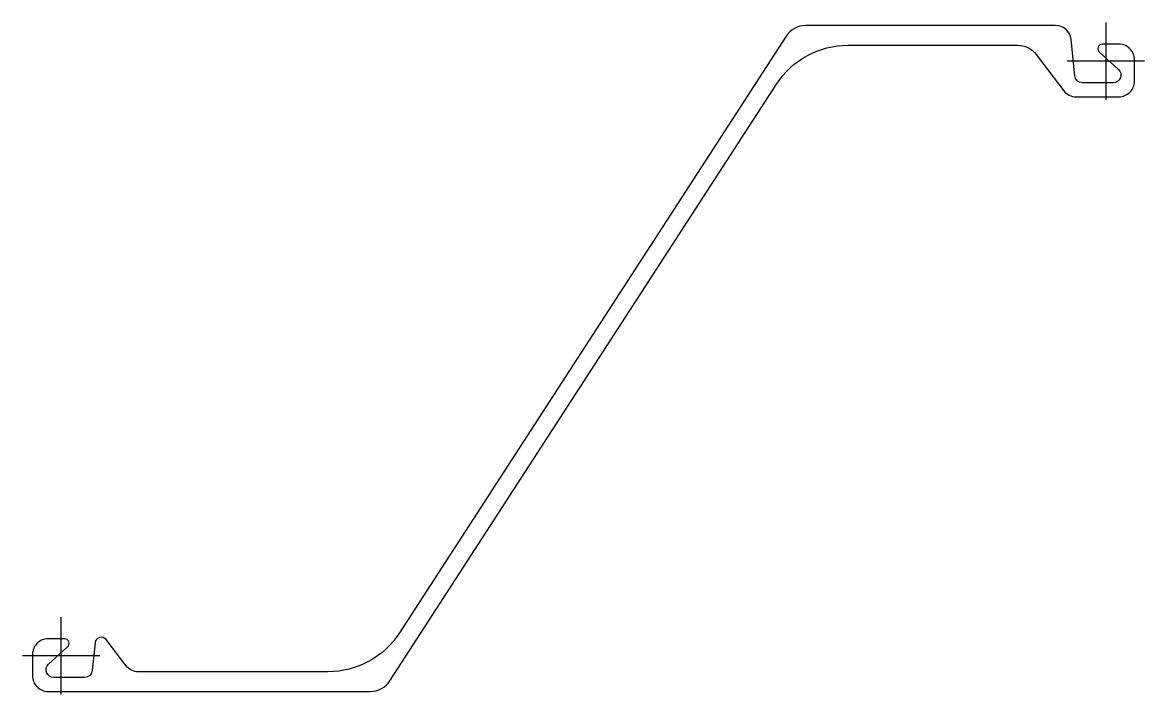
# Model space of a CAD drawing. Header units: millimetres. Extents: x -25 to 700, y -25 to 409.
import ezdxf

# ---------------------------------------------------------------- set-up
doc = ezdxf.new("R2010")
doc.units = ezdxf.units.MM
doc.header["$LTSCALE"] = 0.2

msp = doc.modelspace()

# ---------------------------------------------------------------- linework, layer by layer
at = {"flags": 128}
msp.add_lwpolyline([(2.16, 11), (-8.5, 11, 0.414214), (-18.5, 1), (-18.5, -13, 0.414214), (-8.5, -23), (199.85, -23, 0.254182), (212.43, -16.16), (462.26, 369.22, -0.254182), (508.41, 394.3), (618.01, 394.3, -0.234392), (629.95, 388.38), (647.76, 364.95, 0.234392), (655.72, 361), (683.5, 361, 0.414214), (693.5, 371), (693.5, 385, 0.414214), (683.5, 395), (672.84, 395, 0.687209), (670.83, 389.77), (683.11, 378.72, -0.687209), (679.76, 370), (659.82, 370, -0.385193), (654.85, 374.5), (652.49, 398, 0.385193), (642.54, 407), (480.96, 407, 0.254182), (468.38, 400.16), (218.55, 14.78, -0.254182), (172.4, -10.3), (49.83, -10.3, -0.234399), (41.86, -6.35), (29.11, 10.44, 0.68126), (21.94, 8.42), (20.15, -9.5, -0.385329), (15.18, -14), (-4.76, -14, -0.687209), (-8.11, -5.28), (4.17, 5.77, 0.687209)], format="xyb", close=True, dxfattribs=at)
at = {"layer": 'DEFPOINTS'}
for p, q in [((675, 409), (675, 359)), ((700, 384), (650, 384)), ((0, -25), (0, 25)), ((25, 0), (-25, 0))]:
    msp.add_line(p, q, dxfattribs=at)

doc.saveas('drawing.dxf')
